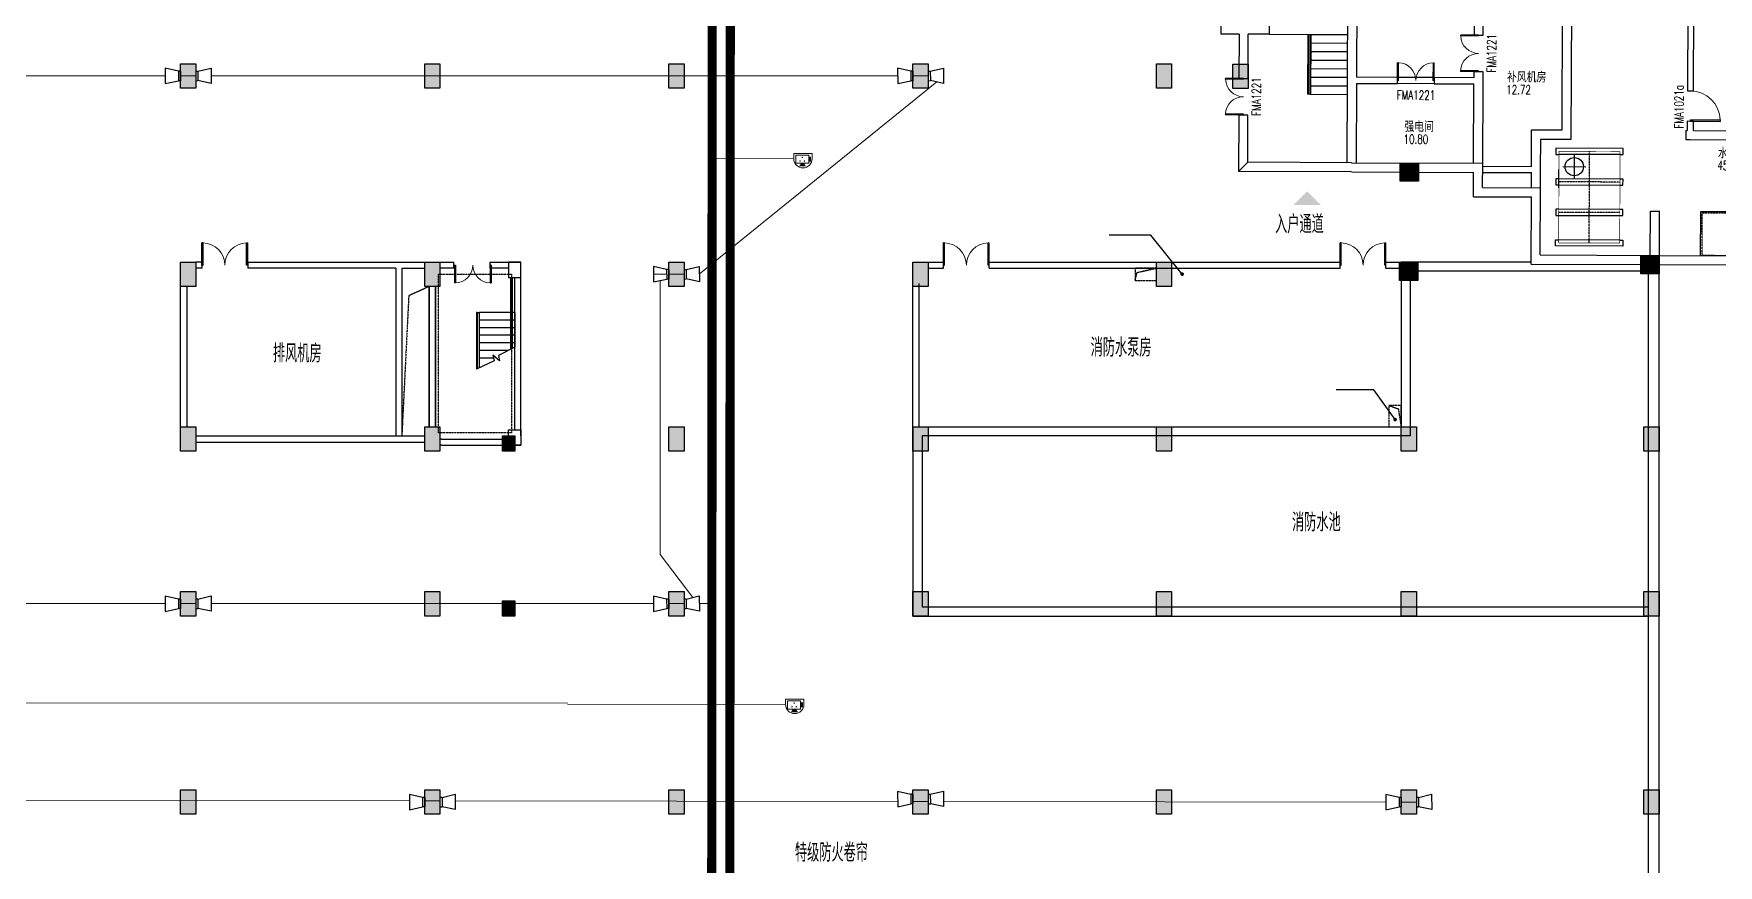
# Model space of a CAD drawing. Extents: x -1348811 to -222202, y -369435 to 53046.
# Drawn here: x -551131 to -495925, y -82130 to -54874 of the extents above; entities that cross this region are included whole.
import ezdxf
from ezdxf.enums import TextEntityAlignment as Align

# ---------------------------------------------------------------- set-up
doc = ezdxf.new("R2010")
doc.units = 0
doc.header["$LTSCALE"] = 10
doc.header["$MEASUREMENT"] = 0
doc.linetypes.add('DASH', pattern=[0.35, 0.25, -0.1])
doc.linetypes.add('DASHED', pattern=[0.75, 0.5, -0.25])
doc.layers.get('0').update_dxf_attribs({"linetype": 'CONTINUOUS'})
for name, color, linetype in [('A-STAIRS', 9, 'CONTINUOUS'), ('COLU', 1, 'CONTINUOUS'), ('COLU_HATCH', 252, 'CONTINUOUS'), ('DIM_ELEV', 3, 'CONTINUOUS'), ('DIM_LEAD', 3, 'CONTINUOUS'), ('DIM_SYMB', 3, 'CONTINUOUS'), ('jlq', 1, 'CONTINUOUS'), ('JPS-J-0', 6, 'CONTINUOUS'), ('jz', 121, 'CONTINUOUS'), ('PUB_DIM', 3, 'CONTINUOUS'), ('RD-equip', 3, 'CONTINUOUS'), ('STAIR', 9, 'CONTINUOUS'), ('STAIRS', 9, 'CONTINUOUS'), ('TEXT', 7, 'CONTINUOUS'), ('wall', 8, 'CONTINUOUS'), ('WINDOW', 4, 'CONTINUOUS'), ('WINDOW_TEXT', 6, 'CONTINUOUS'), ('防火分区', 6, 'CONTINUOUS')]:
    doc.layers.add(name, color=color, linetype=linetype)
doc.layers.add('RD-line', color=2, linetype='CONTINUOUS', lineweight=0)
doc.styles.add('_TCH_SPACE', font='SIMPLEX', dxfattribs={"bigfont": 'GBCBIG'})
doc.styles.add('_TCH_WINDOW', font='SIMPLEX', dxfattribs={"bigfont": 'GBCBIG'})
doc.styles.add('_TEL_DIM', font='SIMPLEX', dxfattribs={"width": 0.8, "height": 3.5, "bigfont": 'HZTXT'})
doc.styles.add('FS2', font='tjromans.shx', dxfattribs={"width": 0.8, "bigfont": 'tjhztxt.shx'})
doc.styles.add('TEXT', font='tjromans.shx', dxfattribs={"width": 0.8, "height": 400, "bigfont": 'tjhztxt.shx'})
doc.linetypes.add('BRA', pattern='A,2.8,-0.1,["B",_TEL_DIM,S=0.07,R=0,X=0,Y=-0.12],-0.25', length=3.15)
doc.linetypes.add('CCTV', pattern='A,2.8,-0.1,["V",_TEL_DIM,S=0.07,R=0,X=0,Y=-0.12],-0.25', length=3.15)

# ---------------------------------------------------------------- blocks, each defined once
blk = doc.blocks.new('$DorLib2D$00000002')
for p, q in [((-0.5, 0), (-0.5, 0.4875)), ((-0.475, 0.4875), (-0.5, 0.4875)), ((-0.475, 0), (-0.475, 0.4875)), ((0.475, 0), (0.475, 0.4875)), ((0.475, 0.4875), (0.5, 0.4875)), ((0.5, 0), (0.5, 0.4875)), ((-0.5, 0), (-0.475, 0)), ((0.5, 0), (0.475, 0))]:
    blk.add_line(p, q)
at = {"lineweight": 13}
for centre, start, end in [((-0.4875, 0), 0, 88.53072), ((0.4875, 0), 91.46928, 180)]:
    blk.add_arc(centre, 0.4875, start, end, dxfattribs=at)
blk = doc.blocks.new('zw')
at = {"layer": 'COLU_HATCH'}
for points in [[(47950, -17300), (48450, -17300), (48450, -18100), (47950, -18100)], [(55950, -17300), (56450, -17300), (56450, -18100), (55950, -18100)], [(63950, -17300), (64450, -17300), (64450, -18100), (63950, -18100)], [(71950, -17300), (72450, -17300), (72450, -18100), (71950, -18100)], [(79927, -17300), (80427, -17300), (80427, -18100), (79927, -18100)], [(82434, -17310), (82934, -17310), (82934, -18110), (82434, -18110)], [(87913, -20553), (88513, -20553), (88513, -21153), (87913, -21153)], [(95801, -23583), (96401, -23583), (96401, -24183), (95801, -24183)], [(47950, -23800), (48450, -23800), (48450, -24600), (47950, -24600)], [(55950, -23800), (56450, -23800), (56450, -24600), (55950, -24600)], [(63950, -23800), (64450, -23800), (64450, -24600), (63950, -24600)], [(71950, -23800), (72450, -23800), (72450, -24600), (71950, -24600)], [(79927, -23800), (80427, -23800), (80427, -24600), (79927, -24600)], [(87900, -23800), (88500, -23800), (88500, -24400), (87900, -24400)], [(47950, -29200), (48450, -29200), (48450, -30000), (47950, -30000)], [(55950, -29200), (56450, -29200), (56450, -30000), (55950, -30000)], [(63950, -29200), (64450, -29200), (64450, -30000), (63950, -30000)], [(71950, -29200), (72450, -29200), (72450, -30000), (71950, -30000)], [(79927, -29200), (80427, -29200), (80427, -30000), (79927, -30000)], [(87950, -29200), (88450, -29200), (88450, -30000), (87950, -30000)], [(95900, -29200), (96400, -29200), (96400, -30000), (95900, -30000)], [(58500, -29500), (58900, -29500), (58900, -30000), (58500, -30000)], [(47950, -34600), (48450, -34600), (48450, -35400), (47950, -35400)], [(55950, -34600), (56450, -34600), (56450, -35400), (55950, -35400)], [(63950, -34600), (64450, -34600), (64450, -35400), (63950, -35400)], [(71950, -34600), (72450, -34600), (72450, -35400), (71950, -35400)], [(79927, -34600), (80427, -34600), (80427, -35400), (79927, -35400)], [(87950, -34600), (88450, -34600), (88450, -35400), (87950, -35400)], [(95900, -34600), (96400, -34600), (96400, -35400), (95900, -35400)], [(58500, -34900), (58900, -34900), (58900, -35400), (58500, -35400)], [(47950, -41100), (48450, -41100), (48450, -41900), (47950, -41900)], [(55950, -41100), (56450, -41100), (56450, -41900), (55950, -41900)], [(63950, -41100), (64450, -41100), (64450, -41900), (63950, -41900)], [(71950, -41100), (72450, -41100), (72450, -41900), (71950, -41900)], [(79927, -41100), (80427, -41100), (80427, -41900), (79927, -41900)], [(87950, -41100), (88450, -41100), (88450, -41900), (87950, -41900)], [(95900, -41100), (96400, -41100), (96400, -41900), (95900, -41900)]]:
    blk.add_hatch(color=256, dxfattribs=at).paths.add_polyline_path(points)
at = {"layer": 'COLU'}
for points in [[(47950, -17300), (48450, -17300), (48450, -18100), (47950, -18100)], [(55950, -17300), (56450, -17300), (56450, -18100), (55950, -18100)], [(63950, -17300), (64450, -17300), (64450, -18100), (63950, -18100)], [(71950, -17300), (72450, -17300), (72450, -18100), (71950, -18100)], [(79927, -17300), (80427, -17300), (80427, -18100), (79927, -18100)], [(82434, -17310), (82934, -17310), (82934, -18110), (82434, -18110)], [(87913, -20553), (88513, -20553), (88513, -21153), (87913, -21153)], [(95801, -23583), (96401, -23583), (96401, -24183), (95801, -24183)], [(47950, -23800), (48450, -23800), (48450, -24600), (47950, -24600)], [(55950, -23800), (56450, -23800), (56450, -24600), (55950, -24600)], [(63950, -23800), (64450, -23800), (64450, -24600), (63950, -24600)], [(71950, -23800), (72450, -23800), (72450, -24600), (71950, -24600)], [(79927, -23800), (80427, -23800), (80427, -24600), (79927, -24600)], [(87900, -23800), (88500, -23800), (88500, -24400), (87900, -24400)], [(47950, -29200), (48450, -29200), (48450, -30000), (47950, -30000)], [(55950, -29200), (56450, -29200), (56450, -30000), (55950, -30000)], [(63950, -29200), (64450, -29200), (64450, -30000), (63950, -30000)], [(71950, -29200), (72450, -29200), (72450, -30000), (71950, -30000)], [(79927, -29200), (80427, -29200), (80427, -30000), (79927, -30000)], [(87950, -29200), (88450, -29200), (88450, -30000), (87950, -30000)], [(95900, -29200), (96400, -29200), (96400, -30000), (95900, -30000)], [(58500, -29500), (58900, -29500), (58900, -30000), (58500, -30000)], [(47950, -34600), (48450, -34600), (48450, -35400), (47950, -35400)], [(55950, -34600), (56450, -34600), (56450, -35400), (55950, -35400)], [(63950, -34600), (64450, -34600), (64450, -35400), (63950, -35400)], [(71950, -34600), (72450, -34600), (72450, -35400), (71950, -35400)], [(79927, -34600), (80427, -34600), (80427, -35400), (79927, -35400)], [(87950, -34600), (88450, -34600), (88450, -35400), (87950, -35400)], [(95900, -34600), (96400, -34600), (96400, -35400), (95900, -35400)], [(58500, -34900), (58900, -34900), (58900, -35400), (58500, -35400)], [(47950, -41100), (48450, -41100), (48450, -41900), (47950, -41900)], [(55950, -41100), (56450, -41100), (56450, -41900), (55950, -41900)], [(63950, -41100), (64450, -41100), (64450, -41900), (63950, -41900)], [(71950, -41100), (72450, -41100), (72450, -41900), (71950, -41900)], [(79927, -41100), (80427, -41100), (80427, -41900), (79927, -41900)], [(87950, -41100), (88450, -41100), (88450, -41900), (87950, -41900)], [(95900, -41100), (96400, -41100), (96400, -41900), (95900, -41900)]]:
    blk.add_lwpolyline(points, close=True, dxfattribs=at)
blk = doc.blocks.new('jlqq')
at = {"layer": 'jlq'}
for p, q in [((93365, -31015), (89105, -31015)), ((89105, -31015), (89105, -36415)), ((97205, -31315), (89405, -31315)), ((89405, -31315), (89405, -36715)), ((97205, -31097), (97555, -31098)), ((97205, -71865), (97205, -31097)), ((97555, -71515), (97555, -31098)), ((73105, -36415), (73105, -42615)), ((73105, -36415), (89105, -36415)), ((89405, -36715), (73405, -36715)), ((73405, -36715), (73405, -42315)), ((73405, -42315), (97205, -42315)), ((73105, -42615), (97205, -42615))]:
    blk.add_line(p, q, dxfattribs=at)
blk = doc.blocks.new('lt')
at = {"linetype": 'DASH'}
blk.add_lwpolyline([(2700, -5600), (300, -5600), (300, -400), (2700, -400)], close=True, dxfattribs=at)
at = {"layer": 'COLU'}
for points in [[(0, 0), (400, 0), (400, -500), (0, -500)], [(400, -5500), (0, -5500), (0, -6000), (400, -6000)]]:
    blk.add_lwpolyline(points, close=True, dxfattribs=at)
at = {"layer": 'PUB_DIM'}
blk.add_lwpolyline([(870, -4350, 0, 0, 0), (870, -3400, 80, 0, 0), (870, -3100, 0, 0, 0)], format="xyseb", dxfattribs=at)
at = {"layer": 'STAIR'}
for p, q in [((877, -2768), (1450, -2494)), ((1365, -4350), (1365, -2533)), ((1425, -4350), (1425, -2506)), ((1450, -4350), (1450, -2494)), ((200, -3206), (730, -2941)), ((200, -4350), (200, -3206)), ((275, -3168), (275, -5500)), ((325, -3143), (325, -5500)), ((412, -3100), (1365, -3100)), ((730, -2941), (694, -2766)), ((694, -2766), (915, -2951)), ((915, -2951), (877, -2768)), ((894, -2850), (1365, -2850)), ((1425, -2850), (1450, -2850)), ((1425, -3100), (1450, -3100)), ((200, -3350), (275, -3350)), ((200, -3600), (275, -3600)), ((200, -3850), (275, -3850)), ((325, -3350), (1365, -3350)), ((325, -3600), (1365, -3600)), ((325, -3850), (1365, -3850)), ((1425, -3350), (1450, -3350)), ((1425, -3600), (1450, -3600)), ((1425, -3850), (1450, -3850)), ((200, -4100), (275, -4100)), ((200, -4350), (275, -4350)), ((325, -4100), (1365, -4100)), ((325, -4350), (1365, -4350)), ((1425, -4350), (1365, -4350)), ((1425, -4100), (1450, -4100)), ((1425, -4350), (1450, -4350))]:
    blk.add_line(p, q, dxfattribs=at)
at = {"layer": 'wall', "linetype": 'ByBlock'}
for p, q in [((2600, 0), (0, 0)), ((0, -300), (0, -6000)), ((200, -500), (200, -5500)), ((2600, -200), (400, -200)), ((2600, -200), (400, -200)), ((2800, -600), (2800, -5200)), ((2800, -600), (2800, -5200)), ((3000, -600), (3000, -5200)), ((3000, -600), (3000, -5200)), ((1000, -6000), (0, -6000)), ((400, -5800), (1000, -5800)), ((1000, -5800), (1000, -6000)), ((2200, -5800), (2200, -6000)), ((2200, -5800), (2650, -5800)), ((2650, -6000), (2200, -6000))]:
    blk.add_line(p, q, dxfattribs=at)
at = {"layer": 'WINDOW', "linetype": 'ByBlock', "xscale": 1200, "yscale": 1200, "zscale": 1200}
blk.add_blockref('$DorLib2D$00000002', (1575, -5900), dxfattribs=at)
blk = doc.blocks.new('DTTT')
at = {"layer": 'jz'}
for p, q in [((748, -792), (-748, 792)), ((-748, -792), (748, 792))]:
    blk.add_line(p, q, dxfattribs=at)
for points in [[(-1003, -673), (-1003, 673), (-871, 673), (-871, -673)], [(-748, -792), (-748, 792), (748, 792), (748, -792)]]:
    blk.add_lwpolyline(points, close=True, dxfattribs=at)
blk = doc.blocks.new('Manhole')
for p, q in [((125, -500), (875, -500)), ((500, -875), (500, -125))]:
    blk.add_line(p, q)
blk.add_circle((500, -500), 300)
blk = doc.blocks.new('$DorLib2D$00000001')
for p, q in [((0.45, 0.975), (0.5, 0.975)), ((0.45, 0), (0.45, 0.975)), ((0.5, 0), (0.5, 0.975)), ((0.5, 0), (0.45, 0))]:
    blk.add_line(p, q)
at = {"lineweight": 13}
blk.add_arc((0.475, 0), 0.975, 91.4693, 180, dxfattribs=at)
blk = doc.blocks.new('$WINLIB2D$00000001')
for p, q in [((-0.5, 0.5), (0.5, 0.5)), ((-0.5, 0.5), (-0.5, -0.5)), ((0.5, 0.167), (-0.5, 0.167)), ((0.5, -0.5), (0.5, 0.5)), ((0.5, -0.167), (-0.5, -0.167)), ((-0.5, -0.5), (0.5, -0.5))]:
    blk.add_line(p, q)
blk = doc.blocks.new('$DorLib2D$00000116')
at = {"color": 0}
for p, q in [((-0.5, 0), (-0.146, 0.354)), ((0.5, 0), (0.146, 0.354))]:
    blk.add_line(p, q, dxfattribs=at)
for centre, start, end in [((-0.5, 0), 0, 45), ((0.5, 0), 135, 180)]:
    blk.add_arc(centre, 0.5, start, end, dxfattribs=at)
blk = doc.blocks.new('J1J2K1')
at = {"layer": 'DIM_SYMB'}
for points in [[(10940, 1800, 0, 0, 0), (10940, 800, 80, 0, 0), (10940, 500, 0, 0, 0)], [(12360, 240, 0, 0, 0), (12360, 1500, 80, 0, 0), (12360, 1800, 0, 0, 0)], [(3550, -6500, 0, 0, 0), (3550, -8160, 80, 0, 0), (3550, -8460, 0, 0, 0)], [(2379, -8764, 0, 0, 0), (1807, -8764, 80, 0, 0), (1507, -8764, 0, 0, 0)]]:
    blk.add_lwpolyline(points, format="xyseb", dxfattribs=at)
blk.add_lwpolyline([(10400, -130), (10937, -372), (11093, -213), (10987, -626), (11142, -465), (11550, -650)], dxfattribs=at)
at = {"layer": 'JPS-J-0', "linetype": 'DASH'}
for p, q in [((12100, -13300), (12100, -10300)), ((13100, -11300), (11100, -11300)), ((13100, -12300), (11100, -12300))]:
    blk.add_line(p, q, dxfattribs=at)
for points in [[(17700, 500), (17700, -700), (19500, -700), (19500, 500)], [(26300, -4100), (27500, -4100), (27500, -5300), (26300, -5300)], [(17600, -12300), (17600, -13700), (15800, -13700), (15800, -12300)]]:
    blk.add_lwpolyline(points, close=True, dxfattribs=at)
at = {"layer": 'JPS-J-0'}
blk.add_lwpolyline([(19550, 500), (19550, -750), (17700, -750)], dxfattribs=at)
for points in [[(26250, -4100), (27500, -4100), (27500, -5350), (26250, -5350)], [(17600, -12250), (17600, -13700), (15750, -13700), (15750, -12250)]]:
    blk.add_lwpolyline(points, close=True, dxfattribs=at)
at = {"layer": 'JPS-J-0', "color": 2}
for points in [[(13100, -10400), (13200, -10400), (13200, -10200), (11000, -10200), (11000, -10400), (11100, -10400)], [(13100, -10400), (11100, -10400)], [(11100, -11200), (11000, -11200), (11000, -11400), (11100, -11400)], [(13100, -11200), (11100, -11200)], [(11100, -11400), (13100, -11400)], [(13100, -11400), (13200, -11400), (13200, -11200), (13100, -11200)], [(11100, -12200), (11000, -12200), (11000, -12400), (11100, -12400)], [(13100, -12200), (11100, -12200)], [(11100, -12400), (13100, -12400)], [(13100, -12400), (13200, -12400), (13200, -12200), (13100, -12200)], [(13100, -13200), (13200, -13200), (13200, -13400), (11000, -13400), (11000, -13200), (11100, -13200)], [(13100, -13200), (11100, -13200)]]:
    blk.add_lwpolyline(points, dxfattribs=at)
at = {"layer": 'JPS-J-0', "linetype": 'DASH', "const_width": 20}
blk.add_lwpolyline([(13100, -13300), (11100, -13300), (11100, -10300), (13100, -10300)], close=True, dxfattribs=at)
at = {"layer": 'STAIR'}
for p, q in [((10400, 1800), (11550, 1800)), ((11480, -618), (11480, 1800)), ((11520, -636), (11520, 1800)), ((12900, 1800), (11750, 1800)), ((11780, 240), (11780, 1800)), ((11820, 240), (11820, 1800)), ((10400, 1540), (11480, 1540)), ((10400, 1280), (11480, 1280)), ((11520, 1540), (11550, 1540)), ((11520, 1280), (11550, 1280)), ((11780, 1540), (11750, 1540)), ((11780, 1280), (11750, 1280)), ((12900, 1540), (11820, 1540)), ((12900, 1280), (11820, 1280)), ((15300, 1175), (15300, 75)), ((10400, 1020), (11480, 1020)), ((10400, 760), (11480, 760)), ((11520, 1020), (11550, 1020)), ((11520, 760), (11550, 760)), ((11780, 1020), (11750, 1020)), ((11780, 760), (11750, 760)), ((12900, 1020), (11820, 1020)), ((12900, 760), (11820, 760)), ((10400, 500), (11480, 500)), ((10400, 240), (11480, 240)), ((11520, 500), (11550, 500)), ((11520, 240), (11550, 240)), ((11780, 500), (11750, 500)), ((11780, 240), (11750, 240)), ((11780, 240), (11820, 240)), ((12900, 500), (11820, 500)), ((12900, 240), (11820, 240)), ((10400, -20), (11480, -20)), ((10732, -280), (11480, -280)), ((11009, -540), (11070, -540)), ((11307, -540), (11480, -540)), ((11520, -20), (11550, -20)), ((11520, -280), (11550, -280)), ((11520, -540), (11550, -540)), ((1600, -6500), (2950, -6500)), ((2850, -6500), (2850, -8460)), ((2875, -6500), (2875, -8460)), ((2925, -6500), (2925, -8460)), ((2950, -6500), (4150, -6500)), ((2950, -6500), (2950, -8460)), ((2950, -6780), (4150, -6780)), ((2950, -7060), (4150, -7060)), ((2950, -7340), (4150, -7340)), ((2950, -7620), (4150, -7620)), ((2950, -7900), (4150, -7900)), ((2950, -8180), (4150, -8180)), ((2950, -8460), (2850, -8460)), ((2950, -8460), (4150, -8460))]:
    blk.add_line(p, q, dxfattribs=at)
at = {"layer": 'wall'}
for p, q in [((10100, 3400), (12800, 3400)), ((10100, 800), (10100, 3400)), ((12800, 3700), (15200, 3700)), ((12800, 3400), (12800, 3700)), ((13100, 3400), (15200, 3400)), ((13100, 3100), (13100, 3400)), ((15100, 3400), (15100, 3100)), ((15200, 3700), (17700, 3700)), ((15200, 3400), (17400, 3400)), ((15300, 3100), (15300, 3400)), ((17400, 1800), (17400, 3400)), ((17700, 1800), (17700, 3700)), ((10400, 3100), (13100, 3100)), ((10400, 500), (10400, 3100)), ((12900, 3100), (12900, -2900)), ((13100, -2900), (13100, 3100)), ((15100, 3100), (15300, 3100)), ((11550, -2360), (11550, 1800)), ((11550, 1800), (11750, 1800)), ((11750, -2360), (11750, 1800)), ((15300, 2100), (15100, 2100)), ((15100, 2100), (15100, 1800)), ((15100, 1800), (15100, 1175)), ((15300, 1900), (15300, 2100)), ((15300, 1900), (17400, 1900)), ((15300, 1700), (17400, 1700)), ((15300, 1175), (15300, 1700)), ((17400, 500), (17400, 1800)), ((17700, 800), (17700, 1800)), ((9400, 1600), (7300, 1600)), ((7300, 800), (7300, 1600)), ((9100, 1300), (7600, 1300)), ((7600, 500), (7600, 1300)), ((9100, 500), (9100, 1300)), ((9400, 800), (9400, 1600)), ((15100, 1175), (15300, 1175)), ((6400, 800), (3000, 800)), ((3000, 0), (3000, 800)), ((7300, 800), (6400, 800)), ((9100, 800), (7600, 800)), ((7600, 600), (7600, 800)), ((9100, 600), (7600, 600)), ((10100, 800), (9400, 800)), ((21400, 800), (17700, 800)), ((24800, 800), (21400, 800)), ((24800, 0), (24800, 800)), ((3000, 0), (0, 0)), ((6400, 500), (3300, 500)), ((3300, -300), (3300, 500)), ((6300, -4100), (6300, 500)), ((7600, 500), (6400, 500)), ((6600, -3800), (6600, 500)), ((10400, 500), (9100, 500)), ((10100, -3800), (10100, 500)), ((10400, -3700), (10400, 500)), ((15300, 75), (15100, 75)), ((15100, 75), (15100, -550)), ((15300, -450), (15300, 75)), ((21400, 500), (17400, 500)), ((17400, -450), (17400, 500)), ((17700, -550), (17700, 500)), ((21200, -2350), (21200, 500)), ((24500, 500), (21400, 500)), ((21500, -2350), (21500, 500)), ((24500, -300), (24500, 500)), ((24800, 0), (27800, 0)), ((27800, 0), (27800, -3990)), ((0, 0), (0, -4000)), ((300, -300), (300, -4000)), ((3300, -300), (300, -300)), ((3000, -300), (3000, -2500)), ((3300, -2500), (3300, -300)), ((15100, -2900), (15100, -550)), ((15300, -450), (17400, -450)), ((17700, -2900), (17700, -550)), ((24500, -1650), (24500, -300)), ((24500, -300), (27500, -300)), ((24800, -1650), (24800, -300)), ((27500, -300), (27500, -3990)), ((15300, -650), (17400, -650)), ((15300, -2800), (15300, -650)), ((17400, -2800), (17400, -650)), ((24500, -1650), (24800, -1650)), ((3000, -2500), (3300, -2500)), ((11550, -2360), (11750, -2360)), ((21200, -2350), (21500, -2350)), ((12900, -2900), (13100, -2900)), ((15100, -2900), (15100, -3150)), ((15100, -3150), (15200, -3150)), ((15200, -3000), (15900, -3000)), ((15200, -3150), (15200, -3000)), ((15300, -2800), (15900, -2800)), ((15900, -2800), (17400, -2800)), ((15900, -4000), (15900, -3000)), ((16000, -4000), (16000, -3000)), ((16000, -3000), (17400, -3000)), ((17400, -4000), (17400, -3000)), ((17700, -3800), (17700, -2900)), ((3000, -3800), (300, -3800)), ((3300, -3700), (3000, -3700)), ((3000, -3700), (3000, -3800)), ((3300, -4000), (3300, -3700)), ((6700, -3800), (6600, -3800)), ((6700, -4100), (6700, -3800)), ((10200, -3800), (7900, -3800)), ((7900, -3800), (7900, -4100)), ((10200, -3800), (10200, -3800)), ((10400, -3700), (11750, -3700)), ((11750, -3700), (11750, -3900)), ((15200, -3850), (15100, -3850)), ((15100, -3850), (15100, -3900)), ((15200, -4000), (15200, -3850)), ((19400, -3800), (17700, -3800)), ((19400, -4100), (19400, -3800)), ((24500, -4500), (24500, -3800)), ((24500, -3800), (27500, -3800)), ((0, -4000), (0, -6500)), ((300, -4000), (300, -6200)), ((3000, -4100), (300, -4100)), ((3000, -4500), (3000, -4100)), ((3300, -4500), (3300, -4000)), ((6300, -4100), (6700, -4100)), ((7900, -4100), (10400, -4100)), ((10400, -4100), (10400, -3900)), ((10400, -3900), (11550, -3900)), ((11550, -3900), (11550, -4100)), ((11550, -4100), (13000, -4100)), ((11750, -3900), (12900, -3900)), ((13100, -3900), (12900, -3900)), ((13000, -4100), (13450, -4100)), ((13450, -3900), (13100, -3900)), ((13450, -4100), (13450, -3900)), ((15100, -3900), (14650, -3900)), ((14650, -3900), (14650, -4100)), ((14650, -4100), (15200, -4100)), ((15200, -4000), (15900, -4000)), ((15200, -4100), (15900, -4100)), ((15900, -4100), (16100, -4100)), ((16100, -4000), (16000, -4000)), ((16100, -4100), (16100, -4000)), ((17400, -4000), (17100, -4000)), ((17100, -4000), (17100, -4100)), ((17100, -4100), (17500, -4100)), ((19400, -4100), (17500, -4100)), ((24800, -4500), (24800, -4100)), ((24800, -4100), (27500, -4100)), ((27500, -3990), (27500, -6200)), ((27800, -3990), (27800, -6500)), ((3000, -4500), (3300, -4500)), ((24500, -4500), (24800, -4500)), ((4150, -5350), (4150, -8000)), ((4450, -5350), (4150, -5350)), ((4450, -5350), (4450, -7900)), ((8300, -5300), (11400, -5300)), ((8300, -5300), (8300, -6500)), ((13100, -5300), (11400, -5300)), ((13100, -5600), (13100, -5300)), ((15400, -5300), (14300, -5300)), ((14300, -5300), (14300, -5600)), ((15400, -5300), (19500, -5300)), ((19500, -5300), (19500, -6500)), ((23350, -5350), (23350, -7500)), ((23650, -5350), (23350, -5350)), ((23650, -5350), (23650, -7500)), ((8600, -5600), (11200, -5600)), ((8600, -6500), (8600, -5600)), ((11200, -9600), (11200, -5600)), ((11500, -9900), (11500, -5600)), ((11500, -5600), (13100, -5600)), ((14300, -5600), (15300, -5600)), ((15300, -5600), (15300, -8300)), ((15500, -8300), (15500, -5600)), ((15500, -5600), (19200, -5600)), ((19200, -5600), (19200, -6500)), ((600, -6500), (0, -6500)), ((700, -6200), (300, -6200)), ((600, -6500), (600, -7950)), ((1600, -6200), (700, -6200)), ((1600, -6500), (900, -6500)), ((900, -7950), (900, -6500)), ((1600, -6500), (1600, -6200)), ((8300, -6500), (8600, -6500)), ((19500, -6500), (19200, -6500)), ((26200, -6200), (27100, -6200)), ((26200, -6200), (26200, -6500)), ((26200, -6500), (26900, -6500)), ((26900, -10700), (26900, -6500)), ((27100, -6200), (27500, -6200)), ((27200, -11000), (27200, -6500)), ((27200, -6500), (27800, -6500)), ((8600, -7700), (8300, -7700)), ((8300, -7700), (8300, -7900)), ((8600, -8000), (8600, -7700)), ((17600, -7400), (19500, -7400)), ((17600, -9700), (17600, -7400)), ((17900, -7700), (19200, -7700)), ((17900, -9700), (17900, -7700)), ((19200, -7700), (19200, -11000)), ((19500, -7400), (19500, -10700)), ((23650, -7500), (23350, -7500)), ((600, -7950), (900, -7950)), ((4150, -8000), (4150, -10700)), ((5800, -7900), (4450, -7900)), ((4450, -8100), (4450, -10700)), ((4450, -8100), (5800, -8100)), ((5800, -8100), (5800, -7900)), ((8300, -7900), (7000, -7900)), ((7000, -7900), (7000, -8100)), ((7000, -8100), (8300, -8100)), ((8300, -10700), (8300, -8100)), ((8600, -10800), (8600, -8000)), ((15300, -8300), (15500, -8300)), ((23350, -8700), (23350, -10700)), ((23650, -8700), (23350, -8700)), ((23650, -8700), (23650, -10700)), ((900, -9150), (600, -9150)), ((600, -9150), (600, -11000)), ((900, -10700), (900, -9150)), ((15500, -9300), (15300, -9300)), ((15300, -9300), (15300, -9600)), ((15500, -9600), (15500, -9300)), ((10200, -10800), (10200, -9600)), ((10200, -9600), (11200, -9600)), ((10500, -10900), (10500, -9900)), ((10500, -9900), (11500, -9900)), ((15250, -9600), (15300, -9600)), ((15250, -9600), (15250, -9900)), ((15250, -9900), (15400, -9900)), ((15400, -9900), (17600, -9900)), ((15500, -9600), (17600, -9600)), ((17600, -13700), (17600, -9700)), ((17900, -14000), (17900, -9700)), ((600, -11000), (900, -10700)), ((4300, -11000), (600, -11000)), ((4300, -10700), (900, -10700)), ((4300, -10700), (8600, -10700)), ((4300, -11000), (8300, -11000)), ((8300, -11800), (8300, -11000)), ((8600, -11500), (8600, -10700)), ((8600, -10800), (10200, -10800)), ((8600, -11000), (10200, -11000)), ((10200, -11500), (10200, -11000)), ((10500, -11500), (10500, -10900)), ((11100, -11500), (11100, -10900)), ((23500, -11000), (19200, -11000)), ((23500, -10700), (19500, -10700)), ((23500, -10700), (26900, -10700)), ((23500, -11000), (27200, -11000)), ((8600, -11500), (10500, -11500)), ((10500, -13700), (10500, -11500)), ((8300, -11800), (10200, -11800)), ((10200, -14000), (10200, -11800)), ((14100, -13700), (14100, -12250)), ((14100, -12250), (14400, -12250)), ((14400, -13700), (14400, -12250)), ((10500, -13700), (14200, -13700)), ((14200, -13700), (17600, -13700)), ((10200, -14000), (14200, -14000)), ((14200, -14000), (17900, -14000))]:
    blk.add_line(p, q, dxfattribs=at)
at = {"layer": 'WINDOW'}
for p, q in [((15100, 3100), (15100, 2100)), ((15300, 3100), (15300, 2100)), ((3000, -3700), (3000, -2500)), ((3300, -3700), (3300, -2500)), ((17100, -4000), (16100, -4000)), ((16100, -4100), (17100, -4100)), ((7000, -7900), (5800, -7900)), ((7000, -8100), (5800, -8100))]:
    blk.add_line(p, q, dxfattribs=at)
at = {"layer": 'WINDOW', "linetype": 'DASH'}
for p, q in [((15300, 1175), (15100, 1175)), ((15100, 75), (15300, 75))]:
    blk.add_line(p, q, dxfattribs=at)
at = {"layer": 'JPS-J-0', "linetype": 'DASH', "rotation": 270}
blk.add_blockref('Manhole', (12100, -10300), dxfattribs=at)
at = {"layer": 'STAIR', "xscale": 0.9000000000232832, "yscale": 0.9000000000232832, "zscale": 0.9, "rotation": 180}
blk.add_blockref('DTTT', (16242, 565), dxfattribs=at)
at = {"layer": 'WINDOW'}
ref = blk.add_blockref('$DorLib2D$00000116', (15200, 2600), dxfattribs=dict(at, xscale=-1000, yscale=1000, zscale=-1000, rotation=90.00000000000196))
ref.add_attrib('A', 'FMC1021', (15713, 1965), dxfattribs={"layer": 'WINDOW_TEXT', "height": 297.5, "rotation": 90, "style": '_TCH_WINDOW', "width": 0.705882})
ref = blk.add_blockref('$DorLib2D$00000001', (13000, -3400), dxfattribs=dict(at, xscale=-1000, yscale=1000, zscale=-1000, rotation=90))
ref.add_attrib('A', 'FMB1021b', (12781, -2783), dxfattribs={"layer": 'WINDOW_TEXT', "height": 297.5, "rotation": 90, "style": '_TCH_WINDOW', "width": 0.705882})
ref = blk.add_blockref('$DorLib2D$00000002', (3150, -3100), dxfattribs=dict(at, xscale=1200, yscale=-1200, zscale=1200, rotation=89.99999998646481))
ref.add_attrib('A', 'FMA1221', (2753, -3725), dxfattribs={"layer": 'WINDOW_TEXT', "height": 297.5, "rotation": 90, "style": '_TCH_WINDOW', "width": 0.705882})
for name, p, xscale, yscale, zscale, rotation in [('$WINLIB2D$00000001', (15150, -3500), -700, -100, -700, 90), ('$DorLib2D$00000002', (7300, -3950), 1200, -1200, 1200, 359.999999999764), ('$DorLib2D$00000002', (13700, -5450), -1200, 1200, -1200, 359.9999999999999)]:
    blk.add_blockref(name, p, dxfattribs=dict(at, xscale=xscale, yscale=yscale, zscale=zscale, rotation=rotation))
ref = blk.add_blockref('$DorLib2D$00000002', (14050, -4000), dxfattribs=dict(at, xscale=1200, yscale=1200, zscale=1200, rotation=359.9999999997892))
ref.add_attrib('A', 'FMB1221', (14164, -4451), dxfattribs={"layer": 'WINDOW_TEXT', "height": 297.5, "style": '_TCH_WINDOW', "width": 0.705882})
ref = blk.add_blockref('$DorLib2D$00000116', (16600, -4050), dxfattribs=dict(at, xscale=-1000, yscale=-1000, zscale=-1000, rotation=359.9999999997564))
ref.add_attrib('A', 'FMC1021', (15980, -3874), dxfattribs={"layer": 'WINDOW_TEXT', "height": 297.5, "style": '_TCH_WINDOW', "width": 0.705882})
ref = blk.add_blockref('$DorLib2D$00000002', (8450, -7100), dxfattribs=dict(at, xscale=-1200, yscale=1200, zscale=-1200, rotation=90))
ref.add_attrib('A', 'FMA1221', (9024, -7725), dxfattribs={"layer": 'WINDOW_TEXT', "height": 297.5, "rotation": 90, "style": '_TCH_WINDOW', "width": 0.705882})
ref = blk.add_blockref('$DorLib2D$00000002', (6400, -8000), dxfattribs=dict(at, xscale=-1200, yscale=1200, zscale=-1200, rotation=359.9999999999991))
ref.add_attrib('A', 'FMA1221', (5775, -8624), dxfattribs={"layer": 'WINDOW_TEXT', "height": 297.5, "style": '_TCH_WINDOW', "width": 0.705882})
ref = blk.add_blockref('$DorLib2D$00000002', (750, -8550), dxfattribs=dict(at, xscale=-1200, yscale=1200, zscale=-1200, rotation=90.00000000839691))
ref.add_attrib('A', 'FMA1221', (1324, -9175), dxfattribs={"layer": 'WINDOW_TEXT', "height": 297.5, "rotation": 90, "style": '_TCH_WINDOW', "width": 0.705882})
ref = blk.add_blockref('$DorLib2D$00000001', (15400, -8800), dxfattribs=dict(at, xscale=-1000, yscale=-1000, zscale=-1000, rotation=89.9999999999992))
ref.add_attrib('A', 'FMA1021a', (15174, -9540), dxfattribs={"layer": 'WINDOW_TEXT', "height": 297.5, "rotation": 90, "style": '_TCH_WINDOW', "width": 0.705882})
at = {"layer": 'TEXT'}
for s, height, style, width, p in [('强弱电', 350, 'TEXT', 0.8, (16403, 2324)), ('消防电梯', 350, 'TEXT', 0.8, (15681, 350)), ('排风机房', 350, 'TEXT', 0.8, (7795, -1151)), ('电梯底坑', 350, 'TEXT', 0.8, (15861, -1408)), ('16.65', 297.5, '_TCH_SPACE', 0.705882, (7796, -1553)), ('前室', 350, 'TEXT', 0.8, (13644, -1645)), ('弱电间', 350, 'TEXT', 0.8, (1195, -2115)), ('10.36', 297.5, '_TCH_SPACE', 0.705882, (1176, -2501)), ('水暖', 350, 'TEXT', 0.8, (16323, -3475)), ('补风机房', 350, 'TEXT', 0.8, (9386, -8048)), ('12.72', 297.5, '_TCH_SPACE', 0.705882, (9362, -8434)), ('强电间', 350, 'TEXT', 0.8, (6027, -9683)), ('10.80', 297.5, '_TCH_SPACE', 0.705882, (6003, -10069)), ('水泵房', 350, 'TEXT', 0.8, (16308, -10511)), ('45.16', 297.5, '_TCH_SPACE', 0.705882, (16292, -10891))]:
    blk.add_text(s, height=height, dxfattribs=dict(at, style=style, width=width)).set_placement(p)
at = {"layer": 'WINDOW_TEXT', "style": '_TCH_SPACE', "width": 0.705882}
for p in [(6762, -4923), (14440, -5234)]:
    blk.add_text('FMA1221', height=255, dxfattribs=at).set_placement(p)
blk = doc.blocks.new('zzzz')
at = {"layer": 'TEXT', "rotation": 359.778445040751}
blk.add_blockref('J1J2K1', (57863, -27815), dxfattribs=at)
blk = doc.blocks.new('adasdasdasd')
at = {"layer": 'RD-equip'}
for p, q in [((-151, 430), (-251, 0)), ((-251, 0), (251, 0)), ((-154, 500), (-154, 430)), ((-154, 500), (159, 500)), ((-154, 430), (159, 430)), ((251, 0), (158, 430)), ((159, 500), (159, 430))]:
    blk.add_line(p, q, dxfattribs=at)
blk = doc.blocks.new('PCY07')
at = {"color": 0, "lineweight": -2}
for p, q in [((-321, 0), (-321, 182)), ((-321, 182), (321, 182)), ((-249, -161), (-249, 129)), ((-249, 129), (205, 129)), ((205, 129), (205, -161)), ((321, 0), (321, 182)), ((205, -161), (-249, -161))]:
    blk.add_line(p, q, dxfattribs=at)
at = {"color": 0, "lineweight": -2, "const_width": 25}
for points in [[(-34, 48, 1), (-9, 48, 1)], [(-111, -81, 1), (-86, -81, 1)], [(67, -81, -1), (42, -81, -1)]]:
    blk.add_lwpolyline(points, format="xyb", close=True, dxfattribs=at)
at = {"color": 0, "lineweight": -2, "const_width": 80}
blk.add_lwpolyline([(245, 69), (245, -100)], dxfattribs=at)
at = {"color": 0, "lineweight": -2}
blk.add_lwpolyline([(-12, -162, 100, 250, 0), (-12, -272, 250, 250, 0)], format="xyseb", dxfattribs=at)
blk.add_arc((0, 0), 321, 180, 0, dxfattribs=at)

msp = doc.modelspace()

# ---------------------------------------------------------------- hatches: boundary and pattern name
at = {"layer": 'DIM_ELEV', "linetype": 'ByBlock'}
msp.add_hatch(color=256, dxfattribs=at).paths.add_polyline_path([(-509398.4, -60040.4), (-509848.4, -60490.4), (-508948.4, -60490.4)])

# ---------------------------------------------------------------- linework, layer by layer
at = {"layer": 'A-STAIRS', "linetype": 'DASH'}
for points in [[(-514340.4, -62959.4), (-514340.4, -62559.4), (-515040.4, -62559.4), (-515040.4, -62959.4)], [(-506717.7, -67759.4), (-506317.7, -67759.4), (-506317.7, -67059.4), (-506717.7, -67059.4)]]:
    msp.add_lwpolyline(points, close=True, dxfattribs=at)
for points in [[(-515040.4, -62959.4), (-514966.6, -62697.4), (-514340.4, -62559.4)], [(-506717.7, -67059.4), (-506413.3, -67166.9), (-506317.7, -67759.4)]]:
    msp.add_lwpolyline(points, dxfattribs=at)
at = {"layer": 'DIM_LEAD'}
for p, q in [((-514518.9, -61477.7), (-515883.1, -61477.7)), ((-513497.1, -62752.1), (-514518.9, -61477.7)), ((-507210, -66547.7), (-508448.7, -66547.7)), ((-506517.8, -67520.8), (-507210, -66547.7))]:
    msp.add_line(p, q, dxfattribs=at)
at = {"layer": 'DIM_LEAD', "const_width": 60}
for points in [[(-513478.3, -62775.5, 1), (-513515.9, -62728.7, 1)], [(-506500.4, -67545.2, 1), (-506535.2, -67496.3, 1)]]:
    msp.add_lwpolyline(points, format="xyb", close=True, dxfattribs=at)
at = {"layer": 'RD-line', "linetype": 'BRA', "ltscale": 0.8}
for p, q in [((-561317.8, -56259.4), (-546817.9, -56258.7)), ((-546317.7, -56258.7), (-545818.1, -56258.6)), ((-545317.8, -56258.6), (-522817.9, -56257.5)), ((-522317.7, -56257.5), (-521818.1, -56257.5)), ((-521531.4, -56457.2), (-529317.8, -62751.2)), ((-530602.6, -62961.5), (-530602.6, -71941.2)), ((-561317.8, -73551.2), (-546817.9, -73551.2)), ((-546317.7, -73551.2), (-545818.1, -73551.2)), ((-545317.8, -73551.2), (-530817.9, -73551.2)), ((-530317.7, -73551.2), (-529817.7, -73551.2)), ((-538817.9, -80017.3), (-553318.2, -79999.6)), ((-537818.4, -80018.5), (-538317.7, -80017.9)), ((-522817.8, -80036.8), (-537318.1, -80019.1)), ((-521817.4, -80038), (-522317.6, -80037.4)), ((-506817.9, -80056.3), (-521317.2, -80038.6)), ((-505818.1, -80057.5), (-506317.7, -80056.9))]:
    msp.add_line(p, q, dxfattribs=at)
at = {"layer": 'RD-line'}
for p, q in [((-526222.5, -58971.4), (-528898.9, -58969.5)), ((-530387.6, -62752.1), (-530817.9, -62752.5)), ((-529818.1, -62751.6), (-530317.7, -62752)), ((-530602.6, -71941.2), (-529534.5, -73351.7)), ((-529317.8, -73551.2), (-528906.4, -73551.4))]:
    msp.add_line(p, q, dxfattribs=at)
at = {"layer": 'RD-line', "linetype": 'CCTV', "ltscale": 0.8}
for p, q in [((-565748.1, -76790.7), (-533633.3, -76812.8)), ((-526490.2, -76857.1), (-533633.3, -76852.2))]:
    msp.add_line(p, q, dxfattribs=at)
at = {"layer": 'RD-line', "linetype": 'DASHED', "const_width": 300}
msp.add_lwpolyline([(-528945.4, -148845.7), (-528877.2, -17054)], dxfattribs=at)
at = {"layer": 'RD-line', "const_width": 300}
msp.add_lwpolyline([(-528352.3, -149351.7), (-528284.5, -17454)], dxfattribs=at)
at = {"layer": 'STAIRS', "linetype": 'DASH'}
msp.add_lwpolyline([(-538167.7, -63159.4), (-538839.5, -63463.5), (-539067.7, -68059.4)], dxfattribs=at)
at = {"layer": 'wall', "linetype": 'ByBlock'}
for p, q in [((-545617.7, -62359.4), (-545817.7, -62359.4)), ((-545617.7, -62359.4), (-545617.7, -62559.4)), ((-544117.7, -62359.4), (-538317.7, -62359.4)), ((-544117.7, -62359.4), (-544117.7, -62559.4)), ((-521817.7, -62359.4), (-521317.7, -62359.4)), ((-521317.7, -62559.4), (-521317.7, -62359.4)), ((-519817.7, -62559.4), (-519817.7, -62359.4)), ((-519817.7, -62359.4), (-508317.7, -62359.4)), ((-508317.7, -62559.4), (-508317.7, -62359.4)), ((-506817.7, -62559.4), (-506817.7, -62359.4)), ((-506817.7, -62359.4), (-506317.7, -62359.4)), ((-545617.7, -62559.4), (-545817.7, -62559.4)), ((-539267.7, -62559.4), (-544117.7, -62559.4)), ((-539267.7, -62559.4), (-539267.7, -68059.4)), ((-539067.7, -62559.4), (-539067.7, -68059.4)), ((-539067.7, -62559.4), (-538317.7, -62559.4)), ((-521817.7, -62559.4), (-521317.7, -62559.4)), ((-519817.7, -62559.4), (-514317.7, -62559.4)), ((-519817.7, -62559.4), (-508317.7, -62559.4)), ((-506817.7, -62559.4), (-506317.7, -62559.4)), ((-546317.7, -67759.4), (-546317.7, -63159.4)), ((-546117.7, -63159.4), (-546117.7, -67759.4)), ((-538167.7, -63159.4), (-538167.7, -67759.4)), ((-537967.7, -63159.4), (-537967.7, -67759.4)), ((-522317.7, -67759.4), (-522317.7, -63059.4)), ((-522117.7, -67759.4), (-522117.7, -63059.4)), ((-513817.7, -67759.4), (-506317.7, -67759.4))]:
    msp.add_line(p, q, dxfattribs=at)
at = {"layer": 'wall'}
for p, q in [((-545817.7, -68059.4), (-538317.7, -68059.4)), ((-545817.7, -68259.4), (-538317.7, -68259.4)), ((-537767.7, -68159.4), (-537817.7, -68159.4)), ((-537767.7, -68359.4), (-537817.7, -68359.4))]:
    msp.add_line(p, q, dxfattribs=at)

# ---------------------------------------------------------------- block references
at = {"layer": 'COLU'}
msp.add_blockref('zw', (-594267.7, -38559.4), dxfattribs=at)
at = {"layer": 'jlq'}
msp.add_blockref('jlqq', (-595422.9, -31344.6), dxfattribs=at)
at = {"layer": 'RD-equip', "rotation": 270.0494552518936}
for p in [(-546817.9, -56257.4), (-522817.9, -56257.4), (-530817.9, -62757.4), (-546817.9, -73557.4), (-530817.9, -73557.4), (-538817.9, -80057.4), (-522817.9, -79957.4), (-506817.9, -80057.4)]:
    msp.add_blockref('adasdasdasd', p, dxfattribs=at)
at = {"layer": 'RD-equip', "xscale": -1}
for p, rotation in [((-545317.8, -56251.2), 90.43838675303256), ((-521317.8, -56251.2), 90.43838675324174), ((-529317.8, -62751.2), 90.43838675324102), ((-545317.8, -73551.2), 90.43838675303415), ((-529317.8, -73551.2), 90.43838675303415), ((-537317.8, -80051.2), 90.43838675303415), ((-521317.8, -79951.2), 90.43838675282575), ((-505317.8, -80051.2), 90.43838675282575)]:
    msp.add_blockref('adasdasdasd', p, dxfattribs=dict(at, rotation=rotation))
at = {"layer": 'RD-equip', "color": 3, "lineweight": 0, "xscale": 0.9345000046305358, "yscale": 0.9345000045723282, "zscale": 0.9345000046725}
for p in [(-525922.8, -58971.4), (-526190.4, -76857.1)]:
    msp.add_blockref('PCY07', p, dxfattribs=at)
at = {"layer": 'wall', "rotation": 180}
msp.add_blockref('lt', (-535167.7, -68359.4), dxfattribs=at)
at = {"layer": 'WINDOW', "linetype": 'ByBlock', "yscale": 1500, "zscale": 1500}
for p, xscale in [((-544867.7, -62458.3), -1500), ((-520567.7, -62458.3), 1500)]:
    msp.add_blockref('$DorLib2D$00000002', p, dxfattribs=dict(at, xscale=xscale))
at = {"layer": 'WINDOW', "linetype": 'ByBlock', "xscale": -1500, "yscale": 1500, "zscale": 1500, "rotation": 3.277378368693462e-12}
msp.add_blockref('$DorLib2D$00000002', (-507567.7, -62458.3), dxfattribs=at)
at = {"layer": '防火分区'}
msp.add_blockref('zzzz', (-570067.7, -20571.7), dxfattribs=at)

# ---------------------------------------------------------------- texts
at = {"layer": 'TEXT', "style": 'FS2', "width": 0.7}
for s, rotation, p in [('入户通道', 0.16112, (-510449.3, -61420.6)), ('排风机房', 359.83888, (-543292.6, -65647.3)), ('消防水泵房', 359.83888, (-516495.3, -65455.1)), ('消防水池', 0.16112, (-509894.4, -71188.6))]:
    msp.add_text(s, height=600, rotation=rotation, dxfattribs=at).set_placement(p)
msp.add_text('特级防火卷帘', height=600, rotation=0.16112, dxfattribs=at).set_placement((-524987, -82011.4), align=Align.CENTER)

doc.saveas('drawing.dxf')
